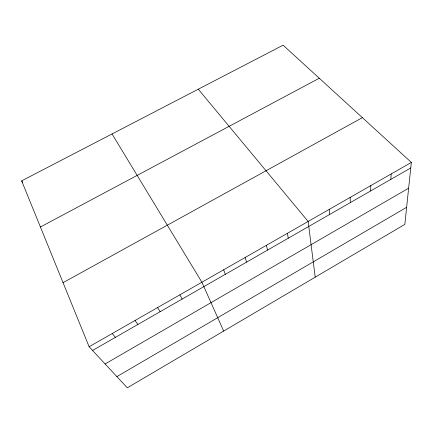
<?xml version="1.0" encoding="UTF-8"?>
<svg xmlns="http://www.w3.org/2000/svg" width="433" height="433" viewBox="0 0 433 433"><rect width="100%" height="100%" fill="white"/><g stroke="black" fill="none" stroke-linecap="round" stroke-linejoin="round"><path stroke-width="0.65" d="M370.68 190.942L370.789 185.616M390.837 179.381L391.188 173.947M411.35 162.413L404.839 224.391L127.302 387.822L89.117 346.752L21.65 180.859L283.112 45.178L411.35 162.413L89.117 346.752M116.878 376.607L406.63 207.32M105.116 363.958L408.638 188.198M92.565 350.459L410.771 167.95M63.056 282.662L362.378 117.641M40.415 227L319.267 78.232M198.292 89.193L308.139 221.458L315.213 277.169M112.223 333.534L115.362 337.383M21.65 180.859L22.776 182.374M135.047 320.474L137.883 324.469M157.601 307.576L160.134 311.706M112.044 133.949L201.892 282.235L223.677 331.072M179.879 294.83L182.125 299.089M223.644 269.791L225.328 274.311M245.143 257.494L246.556 262.138M266.387 245.343L267.534 250.106M287.382 233.327L288.27 238.21M329.269 209.366L329.648 214.476M350.151 197.421L350.281 202.639"/></g></svg>
